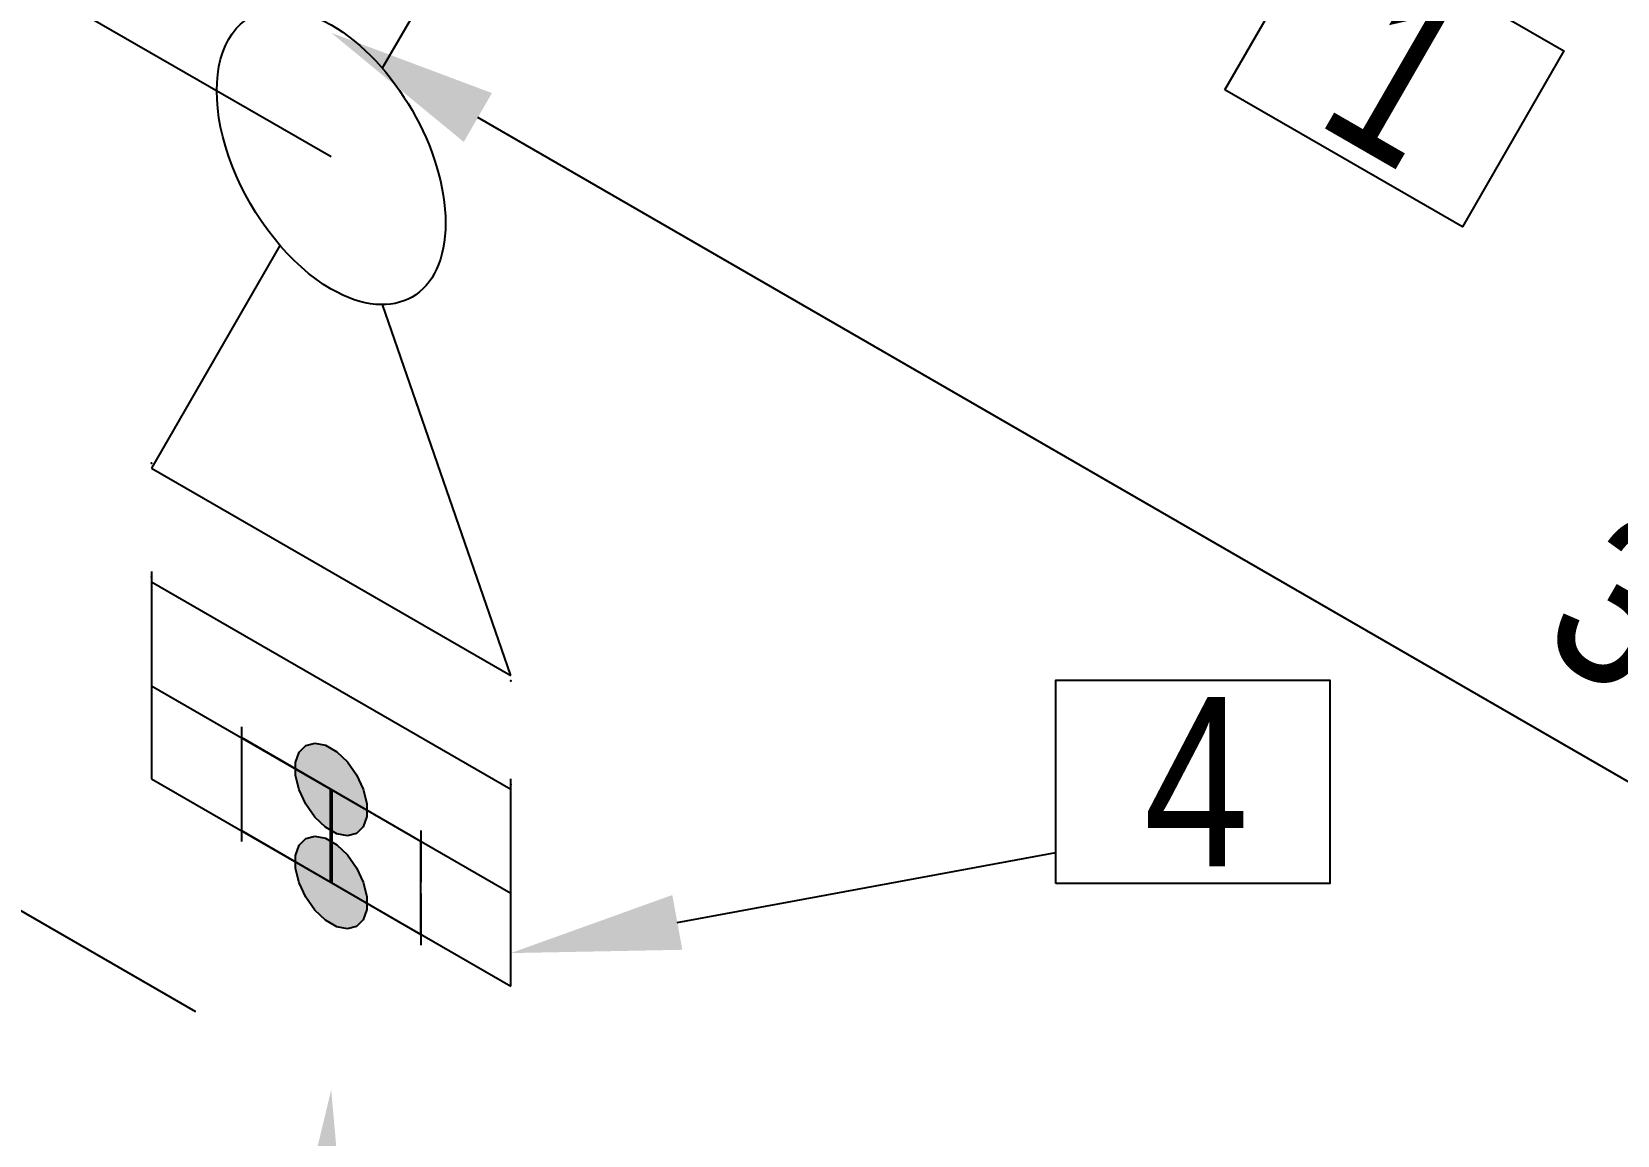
# Model space of a CAD drawing. Header units: millimetres. Extents: x 0 to 594, y 0 to 420.
# Drawn here: x 258.54 to 281.95, y 204.28 to 220.57 of the extents above; entities that cross this region are included whole.
import ezdxf
from ezdxf import colors
from ezdxf.entities.mleader import LeaderData, LeaderLine
from ezdxf.enums import TextEntityAlignment as Align
from ezdxf.math import Vec2, Vec3

# ---------------------------------------------------------------- set-up
doc = ezdxf.new("R2010")
doc.units = ezdxf.units.MM
doc.header["$LTSCALE"] = 0.25
for name, color, linetype in [('기호 작은 보어', 4, 'Continuous'), ('밸브', 4, 'Continuous'), ('용접', 1, 'Continuous'), ('주석', 7, 'Continuous'), ('치수', 1, 'Continuous')]:
    doc.layers.add(name, color=color, linetype=linetype)
doc.layers.add('파이프 작은 보어', color=30, linetype='Continuous', lineweight=50)
doc.styles.add('AdskIsoAnnotation', font='arial.ttf', dxfattribs={"width": 0.8, "height": 1})
doc.styles.add('AdskIsoMetric', font='arial.ttf', dxfattribs={"width": 0.8, "height": 2.5})
doc.styles.add('AdskIsoMetric-30', font='arial.ttf', dxfattribs={"width": 0.8, "height": 2.5})
doc.styles.add('AdskIsoMetric30', font='arial.ttf', dxfattribs={"width": 0.8, "oblique": 30, "height": 2.5})
doc.styles.get("Standard").update_dxf_attribs({"font": 'arial.ttf'})
doc.dimstyles.new('AdskIsoMetric', dxfattribs={"dimtxt": 2.5, "dimasz": 2.5, "dimexe": 1, "dimexo": 2, "dimgap": 0.8, "dimtad": 1, "dimdec": 0, "dimrnd": 1, "dimzin": 0, "dimdsep": 46, "dimtxsty": 'AdskIsoMetric', "dimcen": 0, "dimclrt": 7, "dimadec": 0, "dimazin": 0, "dimtfac": 1, "dimtdec": 0, "dimtmove": 1, "dimatfit": 3, "dimfxl": 0, "dimfrac": 2, "dimtolj": 1, "dimtzin": 0, "dimarcsym": 0})

# ---------------------------------------------------------------- blocks, each defined once
blk = doc.blocks.new('나사 캡-2-IsoLeft')
at = {"color": 0, "linetype": 'ByBlock', "lineweight": -2, "extrusion": (0, -0.816497, -0.57735)}
for p, q in [((0.2652, 0.051), (-0.0884, -0.1531)), ((0.4419, -0.051), (0.2652, 0.051)), ((-0.0884, -0.1531), (0.0884, -0.2552))]:
    blk.add_line(p, q, dxfattribs=at)
blk = doc.blocks.new('플랜지-2-IsoLeft')
at = {"color": 0, "linetype": 'ByBlock', "lineweight": -2}
blk.add_wipeout([(0.221, 0.0765), (0.1326, 0.1276), (-0.221, -0.0765), (-0.1326, -0.1276)], dxfattribs=at)
at = {"color": 0, "linetype": 'ByBlock', "lineweight": -2, "extrusion": (0, -0.816497, -0.57735)}
for p, q in [((0.1326, 0.1276), (-0.221, -0.0765)), ((0.221, 0.0765), (0.1326, 0.1276)), ((-0.1326, -0.1276), (0.221, 0.0765)), ((-0.221, -0.0765), (-0.1326, -0.1276))]:
    blk.add_line(p, q, dxfattribs=at)
at = {"color": 0, "linetype": 'ByBlock', "lineweight": -2}
blk.add_wipeout([(0.221, 0.0765), (0.1326, 0.1276), (-0.221, -0.0765), (-0.1326, -0.1276)], dxfattribs=at)
at = {"color": 0, "linetype": 'ByBlock', "lineweight": -2, "extrusion": (0, -0.816497, -0.57735)}
for p, q in [((0.1326, 0.1276), (-0.221, -0.0765)), ((0.221, 0.0765), (0.1326, 0.1276)), ((-0.1326, -0.1276), (0.221, 0.0765)), ((-0.221, -0.0765), (-0.1326, -0.1276))]:
    blk.add_line(p, q, dxfattribs=at)
blk = doc.blocks.new('볼 밸브-2-IsoLeft')
at = {"color": 0, "linetype": 'ByBlock', "lineweight": -2, "extrusion": (0, -0.816497, -0.57735)}
for p, q in [((-0.1768, 0.3062), (-0.5303, 0.1021)), ((-0.0501, 0.0872), (-0.1768, 0.3062)), ((-0.5303, 0.1021), (-0.151, 0.029)), ((0.151, -0.029), (0.5303, -0.1021)), ((0.1125, -0.065), (0.1125, -0.065)), ((0.1768, -0.3062), (0.0504, -0.0872)), ((0.5303, -0.1021), (0.1768, -0.3062))]:
    blk.add_line(p, q, dxfattribs=at)
at = {"linetype": 'ByBlock', "extrusion": (0, 0, -1)}
for start_param, end_param in [(0.785398, 3.926991), (3.926991, 7.068583)]:
    blk.add_ellipse((0, 0), major_axis=(-0.1592, 0), ratio=0.57735, start_param=start_param, end_param=end_param, dxfattribs=at)
blk = doc.blocks.new('Operator_Lever-2-IsoLeft')
at = {"color": 0, "linetype": 'ByBlock', "lineweight": -2, "extrusion": (0, -0.816497, -0.57735)}
for p, q in [((0, 0), (0.4419, 0.2552)), ((0.4419, 0.2552), (0.6187, 0.1531))]:
    blk.add_line(p, q, dxfattribs=at)
blk = doc.blocks.new('개스킷-2-IsoLeft')
at = {"color": 0, "linetype": 'ByBlock', "lineweight": -2, "extrusion": (0, 0, -1)}
for p in [(0.1326, 0.1276), (0.221, 0.0765), (-0.2297, -0.0715), (-0.1326, -0.1276)]:
    blk.add_point(p, dxfattribs=at)
blk = doc.blocks.new('*D90')
at = {"layer": 'Defpoints', "color": 0}
for p in [(262.962, 235.555), (249.971, 212.452), (262.962, 204.952)]:
    blk.add_point(p, dxfattribs=at)
at = {"layer": '치수', "color": 0, "lineweight": -2}
for p, q in [((260.962, 236.71), (248.971, 243.632)), ((249.971, 240.555), (249.971, 214.952)), ((260.962, 206.107), (248.971, 213.03))]:
    blk.add_line(p, q, dxfattribs=at)
at = {"layer": '치수', "color": 0}
for points in [[(249.555, 240.555), (250.388, 240.555), (249.971, 243.055)], [(249.555, 214.952), (250.388, 214.952), (249.971, 212.452)]]:
    blk.add_solid(points, dxfattribs=at)
at = {"layer": '치수', "color": 7, "insert": (247.705, 229.062), "char_height": 2.5, "attachment_point": 5, "rotation": 90, "style": 'AdskIsoMetric30'}
blk.add_mtext('\\A1;390', dxfattribs=at)
blk = doc.blocks.new('*D91')
at = {"layer": 'Defpoints', "color": 0}
for p in [(262.962, 235.555), (262.962, 220.555), (303.795, 211.98)]:
    blk.add_point(p, dxfattribs=at)
at = {"layer": '치수', "color": 0, "lineweight": -2}
blk.add_line((301.63, 198.23), (265.127, 219.305), dxfattribs=at)
at = {"layer": '치수', "color": 0}
for points in [[(265.335, 219.666), (264.919, 218.944), (262.962, 220.555)], [(301.838, 198.591), (301.422, 197.869), (303.795, 196.98)]]:
    blk.add_solid(points, dxfattribs=at)
at = {"layer": '치수', "color": 7, "insert": (283.378, 211.384), "char_height": 2.5, "attachment_point": 5, "rotation": 330, "style": 'AdskIsoMetric-30'}
blk.add_mtext('\\A1;301', dxfattribs=at)
blk = doc.blocks.new('SocketWeld-2-IsoLeft')
blk.add_hatch(color=256).paths.add_polyline_path([(0.0405, 0.017), (0.0406, 0.0168), (0.0407, 0.0166), (0.0409, 0.0165), (0.041, 0.0163), (0.0412, 0.0161), (0.0413, 0.016), (0.0415, 0.0158), (0.0416, 0.0157), (0.0418, 0.0155), (0.0419, 0.0153), (0.042, 0.0152), (0.0422, 0.015), (0.0423, 0.0148), (0.0425, 0.0147), (0.0426, 0.0145), (0.0428, 0.0143), (0.0429, 0.0142), (0.0431, 0.014), (0.0432, 0.0138), (0.0433, 0.0137), (0.0435, 0.0135), (0.0436, 0.0134), (0.0438, 0.0132), (0.0439, 0.013), (0.0441, 0.0129), (0.0442, 0.0127), (0.0444, 0.0125), (0.0445, 0.0124), (0.0447, 0.0122), (0.0448, 0.012), (0.0449, 0.0119), (0.0451, 0.0117), (0.0452, 0.0115), (0.0454, 0.0114), (0.0455, 0.0112), (0.0457, 0.0111), (0.0458, 0.0109), (0.046, 0.0107), (0.0461, 0.0106), (0.0462, 0.0104), (0.0464, 0.0102), (0.0465, 0.0101), (0.0467, 0.0099), (0.0468, 0.0097), (0.047, 0.0096), (0.0471, 0.0094), (0.0473, 0.0092), (0.0474, 0.0091), (0.0476, 0.0089), (0.0476, 0.0089), (0.0476, 0.0087), (0.0477, 0.0086), (0.0477, 0.0084), (0.0478, 0.0082), (0.0478, 0.008), (0.0479, 0.0078), (0.0479, 0.0076), (0.048, 0.0075), (0.048, 0.0073), (0.0481, 0.0071), (0.0481, 0.0069), (0.0482, 0.0067), (0.0482, 0.0066), (0.0483, 0.0064), (0.0483, 0.0062), (0.0484, 0.006), (0.0484, 0.0058), (0.0485, 0.0056), (0.0485, 0.0055), (0.0486, 0.0053), (0.0486, 0.0051), (0.0487, 0.0049), (0.0487, 0.0047), (0.0488, 0.0046), (0.0488, 0.0044), (0.0489, 0.0042), (0.0489, 0.004), (0.049, 0.0038), (0.049, 0.0036), (0.0491, 0.0035), (0.0491, 0.0033), (0.0492, 0.0031), (0.0492, 0.0029), (0.0493, 0.0027), (0.0493, 0.0025), (0.0494, 0.0024), (0.0494, 0.0022), (0.0495, 0.002), (0.0495, 0.0018), (0.0496, 0.0016), (0.0496, 0.0015), (0.0497, 0.0013), (0.0497, 0.0011), (0.0498, 0.0009), (0.0498, 0.0007), (0.0499, 0.0005), (0.0499, 0.0004), (0.05, 0.0002), (0.05, 0), (0.05, 0), (0.05, -0.0002), (0.0499, -0.0004), (0.0499, -0.0005), (0.0498, -0.0007), (0.0498, -0.0009), (0.0497, -0.0011), (0.0497, -0.0013), (0.0496, -0.0015), (0.0496, -0.0016), (0.0495, -0.0018), (0.0495, -0.002), (0.0494, -0.0022), (0.0494, -0.0024), (0.0493, -0.0025), (0.0493, -0.0027), (0.0492, -0.0029), (0.0492, -0.0031), (0.0491, -0.0033), (0.0491, -0.0035), (0.049, -0.0036), (0.049, -0.0038), (0.0489, -0.004), (0.0489, -0.0042), (0.0488, -0.0044), (0.0488, -0.0046), (0.0487, -0.0047), (0.0487, -0.0049), (0.0486, -0.0051), (0.0486, -0.0053), (0.0485, -0.0055), (0.0485, -0.0056), (0.0484, -0.0058), (0.0484, -0.006), (0.0483, -0.0062), (0.0483, -0.0064), (0.0482, -0.0066), (0.0482, -0.0067), (0.0481, -0.0069), (0.0481, -0.0071), (0.048, -0.0073), (0.048, -0.0075), (0.0479, -0.0076), (0.0479, -0.0078), (0.0478, -0.008), (0.0478, -0.0082), (0.0477, -0.0084), (0.0477, -0.0086), (0.0476, -0.0087), (0.0476, -0.0089), (0.0476, -0.0089), (0.0474, -0.0091), (0.0473, -0.0092), (0.0471, -0.0094), (0.047, -0.0096), (0.0468, -0.0097), (0.0467, -0.0099), (0.0465, -0.0101), (0.0464, -0.0102), (0.0462, -0.0104), (0.0461, -0.0106), (0.046, -0.0107), (0.0458, -0.0109), (0.0457, -0.0111), (0.0455, -0.0112), (0.0454, -0.0114), (0.0452, -0.0115), (0.0451, -0.0117), (0.0449, -0.0119), (0.0448, -0.012), (0.0447, -0.0122), (0.0445, -0.0124), (0.0444, -0.0125), (0.0442, -0.0127), (0.0441, -0.0129), (0.0439, -0.013), (0.0438, -0.0132), (0.0436, -0.0134), (0.0435, -0.0135), (0.0433, -0.0137), (0.0432, -0.0138), (0.0431, -0.014), (0.0429, -0.0142), (0.0428, -0.0143), (0.0426, -0.0145), (0.0425, -0.0147), (0.0423, -0.0148), (0.0422, -0.015), (0.042, -0.0152), (0.0419, -0.0153), (0.0418, -0.0155), (0.0416, -0.0157), (0.0415, -0.0158), (0.0413, -0.016), (0.0412, -0.0161), (0.041, -0.0163), (0.0409, -0.0165), (0.0407, -0.0166), (0.0406, -0.0168), (0.0405, -0.017), (0.0405, -0.017), (0.0402, -0.0171), (0.04, -0.0172), (0.0398, -0.0174), (0.0395, -0.0175), (0.0393, -0.0176), (0.0391, -0.0177), (0.0389, -0.0179), (0.0386, -0.018), (0.0384, -0.0181), (0.0382, -0.0183), (0.038, -0.0184), (0.0377, -0.0185), (0.0375, -0.0187), (0.0373, -0.0188), (0.0371, -0.0189), (0.0368, -0.0191), (0.0366, -0.0192), (0.0364, -0.0193), (0.0362, -0.0194), (0.0359, -0.0196), (0.0357, -0.0197), (0.0355, -0.0198), (0.0353, -0.02), (0.035, -0.0201), (0.0348, -0.0202), (0.0346, -0.0204), (0.0344, -0.0205), (0.0341, -0.0206), (0.0339, -0.0207), (0.0337, -0.0209), (0.0335, -0.021), (0.0332, -0.0211), (0.033, -0.0213), (0.0328, -0.0214), (0.0325, -0.0215), (0.0323, -0.0217), (0.0321, -0.0218), (0.0319, -0.0219), (0.0316, -0.0221), (0.0314, -0.0222), (0.0312, -0.0223), (0.031, -0.0224), (0.0307, -0.0226), (0.0305, -0.0227), (0.0303, -0.0228), (0.0301, -0.023), (0.0298, -0.0231), (0.0296, -0.0232), (0.0294, -0.0234), (0.0294, -0.0234), (0.0291, -0.0234), (0.0288, -0.0235), (0.0285, -0.0236), (0.0283, -0.0237), (0.028, -0.0238), (0.0277, -0.0239), (0.0274, -0.0239), (0.0271, -0.024), (0.0268, -0.0241), (0.0265, -0.0242), (0.0263, -0.0243), (0.026, -0.0244), (0.0257, -0.0244), (0.0254, -0.0245), (0.0251, -0.0246), (0.0248, -0.0247), (0.0246, -0.0248), (0.0243, -0.0249), (0.024, -0.0249), (0.0237, -0.025), (0.0234, -0.0251), (0.0231, -0.0252), (0.0228, -0.0253), (0.0226, -0.0254), (0.0223, -0.0254), (0.022, -0.0255), (0.0217, -0.0256), (0.0214, -0.0257), (0.0211, -0.0258), (0.0209, -0.0259), (0.0206, -0.0259), (0.0203, -0.026), (0.02, -0.0261), (0.0197, -0.0262), (0.0194, -0.0263), (0.0191, -0.0264), (0.0189, -0.0265), (0.0186, -0.0265), (0.0183, -0.0266), (0.018, -0.0267), (0.0177, -0.0268), (0.0174, -0.0269), (0.0172, -0.027), (0.0169, -0.027), (0.0166, -0.0271), (0.0163, -0.0272), (0.016, -0.0273), (0.0157, -0.0274), (0.0155, -0.0275), (0.0155, -0.0275), (0.0151, -0.0275), (0.0148, -0.0275), (0.0145, -0.0275), (0.0142, -0.0276), (0.0139, -0.0276), (0.0136, -0.0276), (0.0132, -0.0277), (0.0129, -0.0277), (0.0126, -0.0277), (0.0123, -0.0277), (0.012, -0.0278), (0.0117, -0.0278), (0.0114, -0.0278), (0.011, -0.0279), (0.0107, -0.0279), (0.0104, -0.0279), (0.0101, -0.0279), (0.0098, -0.028), (0.0095, -0.028), (0.0091, -0.028), (0.0088, -0.0281), (0.0085, -0.0281), (0.0082, -0.0281), (0.0079, -0.0281), (0.0076, -0.0282), (0.0073, -0.0282), (0.0069, -0.0282), (0.0066, -0.0283), (0.0063, -0.0283), (0.006, -0.0283), (0.0057, -0.0283), (0.0054, -0.0284), (0.005, -0.0284), (0.0047, -0.0284), (0.0044, -0.0285), (0.0041, -0.0285), (0.0038, -0.0285), (0.0035, -0.0286), (0.0032, -0.0286), (0.0028, -0.0286), (0.0025, -0.0286), (0.0022, -0.0287), (0.0019, -0.0287), (0.0016, -0.0287), (0.0013, -0.0288), (0.0009, -0.0288), (0.0006, -0.0288), (0.0003, -0.0288), (0, -0.0289), (0, -0.0289), (-0.0003, -0.0288), (-0.0006, -0.0288), (-0.0009, -0.0288), (-0.0013, -0.0288), (-0.0016, -0.0287), (-0.0019, -0.0287), (-0.0022, -0.0287), (-0.0025, -0.0286), (-0.0028, -0.0286), (-0.0032, -0.0286), (-0.0035, -0.0286), (-0.0038, -0.0285), (-0.0041, -0.0285), (-0.0044, -0.0285), (-0.0047, -0.0284), (-0.005, -0.0284), (-0.0054, -0.0284), (-0.0057, -0.0283), (-0.006, -0.0283), (-0.0063, -0.0283), (-0.0066, -0.0283), (-0.0069, -0.0282), (-0.0073, -0.0282), (-0.0076, -0.0282), (-0.0079, -0.0281), (-0.0082, -0.0281), (-0.0085, -0.0281), (-0.0088, -0.0281), (-0.0091, -0.028), (-0.0095, -0.028), (-0.0098, -0.028), (-0.0101, -0.0279), (-0.0104, -0.0279), (-0.0107, -0.0279), (-0.011, -0.0279), (-0.0114, -0.0278), (-0.0117, -0.0278), (-0.012, -0.0278), (-0.0123, -0.0277), (-0.0126, -0.0277), (-0.0129, -0.0277), (-0.0132, -0.0277), (-0.0136, -0.0276), (-0.0139, -0.0276), (-0.0142, -0.0276), (-0.0145, -0.0275), (-0.0148, -0.0275), (-0.0151, -0.0275), (-0.0155, -0.0275), (-0.0155, -0.0275), (-0.0157, -0.0274), (-0.016, -0.0273), (-0.0163, -0.0272), (-0.0166, -0.0271), (-0.0169, -0.027), (-0.0172, -0.027), (-0.0174, -0.0269), (-0.0177, -0.0268), (-0.018, -0.0267), (-0.0183, -0.0266), (-0.0186, -0.0265), (-0.0189, -0.0265), (-0.0191, -0.0264), (-0.0194, -0.0263), (-0.0197, -0.0262), (-0.02, -0.0261), (-0.0203, -0.026), (-0.0206, -0.0259), (-0.0209, -0.0259), (-0.0211, -0.0258), (-0.0214, -0.0257), (-0.0217, -0.0256), (-0.022, -0.0255), (-0.0223, -0.0254), (-0.0226, -0.0254), (-0.0228, -0.0253), (-0.0231, -0.0252), (-0.0234, -0.0251), (-0.0237, -0.025), (-0.024, -0.0249), (-0.0243, -0.0249), (-0.0246, -0.0248), (-0.0248, -0.0247), (-0.0251, -0.0246), (-0.0254, -0.0245), (-0.0257, -0.0244), (-0.026, -0.0244), (-0.0263, -0.0243), (-0.0265, -0.0242), (-0.0268, -0.0241), (-0.0271, -0.024), (-0.0274, -0.0239), (-0.0277, -0.0239), (-0.028, -0.0238), (-0.0283, -0.0237), (-0.0285, -0.0236), (-0.0288, -0.0235), (-0.0291, -0.0234), (-0.0294, -0.0234), (-0.0294, -0.0234), (-0.0296, -0.0232), (-0.0298, -0.0231), (-0.0301, -0.023), (-0.0303, -0.0228), (-0.0305, -0.0227), (-0.0307, -0.0226), (-0.031, -0.0224), (-0.0312, -0.0223), (-0.0314, -0.0222), (-0.0316, -0.0221), (-0.0319, -0.0219), (-0.0321, -0.0218), (-0.0323, -0.0217), (-0.0325, -0.0215), (-0.0328, -0.0214), (-0.033, -0.0213), (-0.0332, -0.0211), (-0.0335, -0.021), (-0.0337, -0.0209), (-0.0339, -0.0207), (-0.0341, -0.0206), (-0.0344, -0.0205), (-0.0346, -0.0204), (-0.0348, -0.0202), (-0.035, -0.0201), (-0.0353, -0.02), (-0.0355, -0.0198), (-0.0357, -0.0197), (-0.0359, -0.0196), (-0.0362, -0.0194), (-0.0364, -0.0193), (-0.0366, -0.0192), (-0.0368, -0.0191), (-0.0371, -0.0189), (-0.0373, -0.0188), (-0.0375, -0.0187), (-0.0377, -0.0185), (-0.038, -0.0184), (-0.0382, -0.0183), (-0.0384, -0.0181), (-0.0386, -0.018), (-0.0389, -0.0179), (-0.0391, -0.0177), (-0.0393, -0.0176), (-0.0395, -0.0175), (-0.0398, -0.0174), (-0.04, -0.0172), (-0.0402, -0.0171), (-0.0405, -0.017), (-0.0405, -0.017), (-0.0406, -0.0168), (-0.0407, -0.0166), (-0.0409, -0.0165), (-0.041, -0.0163), (-0.0412, -0.0161), (-0.0413, -0.016), (-0.0415, -0.0158), (-0.0416, -0.0157), (-0.0418, -0.0155), (-0.0419, -0.0153), (-0.042, -0.0152), (-0.0422, -0.015), (-0.0423, -0.0148), (-0.0425, -0.0147), (-0.0426, -0.0145), (-0.0428, -0.0143), (-0.0429, -0.0142), (-0.0431, -0.014), (-0.0432, -0.0138), (-0.0433, -0.0137), (-0.0435, -0.0135), (-0.0436, -0.0134), (-0.0438, -0.0132), (-0.0439, -0.013), (-0.0441, -0.0129), (-0.0442, -0.0127), (-0.0444, -0.0125), (-0.0445, -0.0124), (-0.0447, -0.0122), (-0.0448, -0.012), (-0.0449, -0.0119), (-0.0451, -0.0117), (-0.0452, -0.0115), (-0.0454, -0.0114), (-0.0455, -0.0112), (-0.0457, -0.0111), (-0.0458, -0.0109), (-0.046, -0.0107), (-0.0461, -0.0106), (-0.0462, -0.0104), (-0.0464, -0.0102), (-0.0465, -0.0101), (-0.0467, -0.0099), (-0.0468, -0.0097), (-0.047, -0.0096), (-0.0471, -0.0094), (-0.0473, -0.0092), (-0.0474, -0.0091), (-0.0476, -0.0089), (-0.0476, -0.0089), (-0.0476, -0.0087), (-0.0477, -0.0086), (-0.0477, -0.0084), (-0.0478, -0.0082), (-0.0478, -0.008), (-0.0479, -0.0078), (-0.0479, -0.0076), (-0.048, -0.0075), (-0.048, -0.0073), (-0.0481, -0.0071), (-0.0481, -0.0069), (-0.0482, -0.0067), (-0.0482, -0.0066), (-0.0483, -0.0064), (-0.0483, -0.0062), (-0.0484, -0.006), (-0.0484, -0.0058), (-0.0485, -0.0056), (-0.0485, -0.0055), (-0.0486, -0.0053), (-0.0486, -0.0051), (-0.0487, -0.0049), (-0.0487, -0.0047), (-0.0488, -0.0046), (-0.0488, -0.0044), (-0.0489, -0.0042), (-0.0489, -0.004), (-0.049, -0.0038), (-0.049, -0.0036), (-0.0491, -0.0035), (-0.0491, -0.0033), (-0.0492, -0.0031), (-0.0492, -0.0029), (-0.0493, -0.0027), (-0.0493, -0.0025), (-0.0494, -0.0024), (-0.0494, -0.0022), (-0.0495, -0.002), (-0.0495, -0.0018), (-0.0496, -0.0016), (-0.0496, -0.0015), (-0.0497, -0.0013), (-0.0497, -0.0011), (-0.0498, -0.0009), (-0.0498, -0.0007), (-0.0499, -0.0005), (-0.0499, -0.0004), (-0.05, -0.0002), (-0.05, 0), (-0.05, 0), (-0.05, 0.0002), (-0.0499, 0.0004), (-0.0499, 0.0005), (-0.0498, 0.0007), (-0.0498, 0.0009), (-0.0497, 0.0011), (-0.0497, 0.0013), (-0.0496, 0.0015), (-0.0496, 0.0016), (-0.0495, 0.0018), (-0.0495, 0.002), (-0.0494, 0.0022), (-0.0494, 0.0024), (-0.0493, 0.0025), (-0.0493, 0.0027), (-0.0492, 0.0029), (-0.0492, 0.0031), (-0.0491, 0.0033), (-0.0491, 0.0035), (-0.049, 0.0036), (-0.049, 0.0038), (-0.0489, 0.004), (-0.0489, 0.0042), (-0.0488, 0.0044), (-0.0488, 0.0046), (-0.0487, 0.0047), (-0.0487, 0.0049), (-0.0486, 0.0051), (-0.0486, 0.0053), (-0.0485, 0.0055), (-0.0485, 0.0056), (-0.0484, 0.0058), (-0.0484, 0.006), (-0.0483, 0.0062), (-0.0483, 0.0064), (-0.0482, 0.0066), (-0.0482, 0.0067), (-0.0481, 0.0069), (-0.0481, 0.0071), (-0.048, 0.0073), (-0.048, 0.0075), (-0.0479, 0.0076), (-0.0479, 0.0078), (-0.0478, 0.008), (-0.0478, 0.0082), (-0.0477, 0.0084), (-0.0477, 0.0086), (-0.0476, 0.0087), (-0.0476, 0.0089), (-0.0476, 0.0089), (-0.0474, 0.0091), (-0.0473, 0.0092), (-0.0471, 0.0094), (-0.047, 0.0096), (-0.0468, 0.0097), (-0.0467, 0.0099), (-0.0465, 0.0101), (-0.0464, 0.0102), (-0.0462, 0.0104), (-0.0461, 0.0106), (-0.046, 0.0107), (-0.0458, 0.0109), (-0.0457, 0.0111), (-0.0455, 0.0112), (-0.0454, 0.0114), (-0.0452, 0.0115), (-0.0451, 0.0117), (-0.0449, 0.0119), (-0.0448, 0.012), (-0.0447, 0.0122), (-0.0445, 0.0124), (-0.0444, 0.0125), (-0.0442, 0.0127), (-0.0441, 0.0129), (-0.0439, 0.013), (-0.0438, 0.0132), (-0.0436, 0.0134), (-0.0435, 0.0135), (-0.0433, 0.0137), (-0.0432, 0.0138), (-0.0431, 0.014), (-0.0429, 0.0142), (-0.0428, 0.0143), (-0.0426, 0.0145), (-0.0425, 0.0147), (-0.0423, 0.0148), (-0.0422, 0.015), (-0.042, 0.0152), (-0.0419, 0.0153), (-0.0418, 0.0155), (-0.0416, 0.0157), (-0.0415, 0.0158), (-0.0413, 0.016), (-0.0412, 0.0161), (-0.041, 0.0163), (-0.0409, 0.0165), (-0.0407, 0.0166), (-0.0406, 0.0168), (-0.0405, 0.017), (-0.0405, 0.017), (-0.0402, 0.0171), (-0.04, 0.0172), (-0.0398, 0.0174), (-0.0395, 0.0175), (-0.0393, 0.0176), (-0.0391, 0.0177), (-0.0389, 0.0179), (-0.0386, 0.018), (-0.0384, 0.0181), (-0.0382, 0.0183), (-0.038, 0.0184), (-0.0377, 0.0185), (-0.0375, 0.0187), (-0.0373, 0.0188), (-0.0371, 0.0189), (-0.0368, 0.0191), (-0.0366, 0.0192), (-0.0364, 0.0193), (-0.0362, 0.0194), (-0.0359, 0.0196), (-0.0357, 0.0197), (-0.0355, 0.0198), (-0.0353, 0.02), (-0.035, 0.0201), (-0.0348, 0.0202), (-0.0346, 0.0204), (-0.0344, 0.0205), (-0.0341, 0.0206), (-0.0339, 0.0207), (-0.0337, 0.0209), (-0.0335, 0.021), (-0.0332, 0.0211), (-0.033, 0.0213), (-0.0328, 0.0214), (-0.0325, 0.0215), (-0.0323, 0.0217), (-0.0321, 0.0218), (-0.0319, 0.0219), (-0.0316, 0.0221), (-0.0314, 0.0222), (-0.0312, 0.0223), (-0.031, 0.0224), (-0.0307, 0.0226), (-0.0305, 0.0227), (-0.0303, 0.0228), (-0.0301, 0.023), (-0.0298, 0.0231), (-0.0296, 0.0232), (-0.0294, 0.0234), (-0.0294, 0.0234), (-0.0291, 0.0234), (-0.0288, 0.0235), (-0.0285, 0.0236), (-0.0283, 0.0237), (-0.028, 0.0238), (-0.0277, 0.0239), (-0.0274, 0.0239), (-0.0271, 0.024), (-0.0268, 0.0241), (-0.0265, 0.0242), (-0.0263, 0.0243), (-0.026, 0.0244), (-0.0257, 0.0244), (-0.0254, 0.0245), (-0.0251, 0.0246), (-0.0248, 0.0247), (-0.0246, 0.0248), (-0.0243, 0.0249), (-0.024, 0.0249), (-0.0237, 0.025), (-0.0234, 0.0251), (-0.0231, 0.0252), (-0.0228, 0.0253), (-0.0226, 0.0254), (-0.0223, 0.0254), (-0.022, 0.0255), (-0.0217, 0.0256), (-0.0214, 0.0257), (-0.0211, 0.0258), (-0.0209, 0.0259), (-0.0206, 0.0259), (-0.0203, 0.026), (-0.02, 0.0261), (-0.0197, 0.0262), (-0.0194, 0.0263), (-0.0191, 0.0264), (-0.0189, 0.0265), (-0.0186, 0.0265), (-0.0183, 0.0266), (-0.018, 0.0267), (-0.0177, 0.0268), (-0.0174, 0.0269), (-0.0172, 0.027), (-0.0169, 0.027), (-0.0166, 0.0271), (-0.0163, 0.0272), (-0.016, 0.0273), (-0.0157, 0.0274), (-0.0155, 0.0275), (-0.0155, 0.0275), (-0.0151, 0.0275), (-0.0148, 0.0275), (-0.0145, 0.0275), (-0.0142, 0.0276), (-0.0139, 0.0276), (-0.0136, 0.0276), (-0.0132, 0.0277), (-0.0129, 0.0277), (-0.0126, 0.0277), (-0.0123, 0.0277), (-0.012, 0.0278), (-0.0117, 0.0278), (-0.0114, 0.0278), (-0.011, 0.0279), (-0.0107, 0.0279), (-0.0104, 0.0279), (-0.0101, 0.0279), (-0.0098, 0.028), (-0.0095, 0.028), (-0.0091, 0.028), (-0.0088, 0.0281), (-0.0085, 0.0281), (-0.0082, 0.0281), (-0.0079, 0.0281), (-0.0076, 0.0282), (-0.0073, 0.0282), (-0.0069, 0.0282), (-0.0066, 0.0283), (-0.0063, 0.0283), (-0.006, 0.0283), (-0.0057, 0.0283), (-0.0054, 0.0284), (-0.005, 0.0284), (-0.0047, 0.0284), (-0.0044, 0.0285), (-0.0041, 0.0285), (-0.0038, 0.0285), (-0.0035, 0.0286), (-0.0032, 0.0286), (-0.0028, 0.0286), (-0.0025, 0.0286), (-0.0022, 0.0287), (-0.0019, 0.0287), (-0.0016, 0.0287), (-0.0013, 0.0288), (-0.0009, 0.0288), (-0.0006, 0.0288), (-0.0003, 0.0288), (0, 0.0289), (0, 0.0289), (0.0003, 0.0288), (0.0006, 0.0288), (0.0009, 0.0288), (0.0013, 0.0288), (0.0016, 0.0287), (0.0019, 0.0287), (0.0022, 0.0287), (0.0025, 0.0286), (0.0028, 0.0286), (0.0032, 0.0286), (0.0035, 0.0286), (0.0038, 0.0285), (0.0041, 0.0285), (0.0044, 0.0285), (0.0047, 0.0284), (0.005, 0.0284), (0.0054, 0.0284), (0.0057, 0.0283), (0.006, 0.0283), (0.0063, 0.0283), (0.0066, 0.0283), (0.0069, 0.0282), (0.0073, 0.0282), (0.0076, 0.0282), (0.0079, 0.0281), (0.0082, 0.0281), (0.0085, 0.0281), (0.0088, 0.0281), (0.0091, 0.028), (0.0095, 0.028), (0.0098, 0.028), (0.0101, 0.0279), (0.0104, 0.0279), (0.0107, 0.0279), (0.011, 0.0279), (0.0114, 0.0278), (0.0117, 0.0278), (0.012, 0.0278), (0.0123, 0.0277), (0.0126, 0.0277), (0.0129, 0.0277), (0.0132, 0.0277), (0.0136, 0.0276), (0.0139, 0.0276), (0.0142, 0.0276), (0.0145, 0.0275), (0.0148, 0.0275), (0.0151, 0.0275), (0.0155, 0.0275), (0.0155, 0.0275), (0.0157, 0.0274), (0.016, 0.0273), (0.0163, 0.0272), (0.0166, 0.0271), (0.0169, 0.027), (0.0172, 0.027), (0.0174, 0.0269), (0.0177, 0.0268), (0.018, 0.0267), (0.0183, 0.0266), (0.0186, 0.0265), (0.0189, 0.0265), (0.0191, 0.0264), (0.0194, 0.0263), (0.0197, 0.0262), (0.02, 0.0261), (0.0203, 0.026), (0.0206, 0.0259), (0.0209, 0.0259), (0.0211, 0.0258), (0.0214, 0.0257), (0.0217, 0.0256), (0.022, 0.0255), (0.0223, 0.0254), (0.0226, 0.0254), (0.0228, 0.0253), (0.0231, 0.0252), (0.0234, 0.0251), (0.0237, 0.025), (0.024, 0.0249), (0.0243, 0.0249), (0.0246, 0.0248), (0.0248, 0.0247), (0.0251, 0.0246), (0.0254, 0.0245), (0.0257, 0.0244), (0.026, 0.0244), (0.0263, 0.0243), (0.0265, 0.0242), (0.0268, 0.0241), (0.0271, 0.024), (0.0274, 0.0239), (0.0277, 0.0239), (0.028, 0.0238), (0.0283, 0.0237), (0.0285, 0.0236), (0.0288, 0.0235), (0.0291, 0.0234), (0.0294, 0.0234), (0.0294, 0.0234), (0.0296, 0.0232), (0.0298, 0.0231), (0.0301, 0.023), (0.0303, 0.0228), (0.0305, 0.0227), (0.0307, 0.0226), (0.031, 0.0224), (0.0312, 0.0223), (0.0314, 0.0222), (0.0316, 0.0221), (0.0319, 0.0219), (0.0321, 0.0218), (0.0323, 0.0217), (0.0325, 0.0215), (0.0328, 0.0214), (0.033, 0.0213), (0.0332, 0.0211), (0.0335, 0.021), (0.0337, 0.0209), (0.0339, 0.0207), (0.0341, 0.0206), (0.0344, 0.0205), (0.0346, 0.0204), (0.0348, 0.0202), (0.035, 0.0201), (0.0353, 0.02), (0.0355, 0.0198), (0.0357, 0.0197), (0.0359, 0.0196), (0.0362, 0.0194), (0.0364, 0.0193), (0.0366, 0.0192), (0.0368, 0.0191), (0.0371, 0.0189), (0.0373, 0.0188), (0.0375, 0.0187), (0.0377, 0.0185), (0.038, 0.0184), (0.0382, 0.0183), (0.0384, 0.0181), (0.0386, 0.018), (0.0389, 0.0179), (0.0391, 0.0177), (0.0393, 0.0176), (0.0395, 0.0175), (0.0398, 0.0174), (0.04, 0.0172), (0.0402, 0.0171)], flags=0)
at = {"color": 0, "linetype": 'ByBlock', "lineweight": -2, "extrusion": (0, -0.816497, -0.57735)}
for p, q in [((0.0884, 0.051), (0, 0.1021)), ((-0.0884, -0.051), (0.0884, 0.051)), ((-0.0476, 0.0089), (-0.0405, 0.017)), ((-0.0405, 0.017), (-0.0294, 0.0234)), ((-0.0294, 0.0234), (-0.0155, 0.0275)), ((-0.0155, 0.0275), (0, 0.0289)), ((0, 0.0289), (0.0155, 0.0275)), ((0.0155, 0.0275), (0.0294, 0.0234)), ((0.0294, 0.0234), (0.0405, 0.017)), ((0.0405, 0.017), (0.0476, 0.0089)), ((-0.1768, 0), (-0.0884, -0.051)), ((-0.05, 0), (-0.0476, 0.0089)), ((-0.0476, -0.0089), (-0.05, 0)), ((0.0476, 0.0089), (0.05, 0)), ((-0.0405, -0.017), (-0.0476, -0.0089)), ((0.0476, -0.0089), (0.0405, -0.017)), ((0.05, 0), (0.0476, -0.0089)), ((-0.0294, -0.0234), (-0.0405, -0.017)), ((-0.0155, -0.0275), (-0.0294, -0.0234)), ((0, -0.0289), (-0.0155, -0.0275)), ((0.0155, -0.0275), (0, -0.0289)), ((0.0294, -0.0234), (0.0155, -0.0275)), ((0.0405, -0.017), (0.0294, -0.0234))]:
    blk.add_line(p, q, dxfattribs=at)
blk = doc.blocks.new('AnnoRect')
at = {"color": 0, "linetype": 'ByBlock', "lineweight": -2}
blk.add_wipeout([(-0.8095, -0.6), (-0.8095, 0.6), (0.8095, 0.6), (0.8095, -0.6)], dxfattribs=at)
blk.add_lwpolyline([(-0.8095, -0.6), (-0.8095, 0.6), (0.8095, 0.6), (0.8095, -0.6)], close=True, dxfattribs=at)
at = {"color": 0, "linetype": 'ByBlock', "lineweight": -2, "style": 'AdskIsoAnnotation', "width": 0.8}
blk.add_attdef('XX', text='', height=1, dxfattribs=at).set_placement((0, 0), align=Align.MIDDLE_CENTER)

msp = doc.modelspace()

# ---------------------------------------------------------------- block references
at = {"layer": '기호 작은 보어', "xscale": 15, "yscale": 15, "zscale": 15, "rotation": 120.0000000000241}
msp.add_blockref('나사 캡-2-IsoLeft', (262.9618, 206.4831), dxfattribs=at)
at = {"layer": '밸브', "xscale": 15, "yscale": 15, "zscale": 15, "rotation": 120}
msp.add_blockref('Operator_Lever-2-IsoLeft', (262.9618, 218.7227), dxfattribs=at)

# ---------------------------------------------------------------- leaders
at = {"layer": '주석'}
ml = msp.add_multileader_mtext('Standard', dxfattribs=at)
ml.set_content('')
ml.set_leader_properties()
ml.build(insert=Vec2(0, 0))
ml.multileader.update_dxf_attribs({"dogleg_length": 3.0619, "arrow_head_size": 2.5})
ctx = ml.context
ctx.base_point, ctx.arrow_head_size, ctx.plane_origin = Vec3(264.7212, 187.1898), 2.5, Vec3(44.6593, 0)
notes = []
notes.append((ctx, [(0, (1, 1, 0), (261.6593, 187.1898), (1, 0), 3.0619, [(0, [(262.9618, 204.9522)], 0, [])])]))
ctx.mtext, ml.multileader.dxf.content_type = None, 0
for ctx, leaders in notes:
    for number, flags, end, landing, length, lines in leaders:
        leader = LeaderData()
        leader.index, (leader.has_last_leader_line, leader.has_dogleg_vector, leader.attachment_direction) = number, flags
        leader.last_leader_point, leader.dogleg_vector, leader.dogleg_length = Vec3(end), Vec3(landing), length
        for number, points, colour, breaks in lines:
            line = LeaderLine()
            line.index, line.vertices, line.color, line.breaks = number, Vec3.list(points), colors.encode_raw_color(colour), breaks
            leader.lines.append(line)
        ctx.leaders.append(leader)

# ---------------------------------------------------------------- next in the draw order: block references
at = {"layer": '밸브', "xscale": 15, "yscale": 15, "zscale": 15, "rotation": 120.0000000000481}
msp.add_blockref('플랜지-2-IsoLeft', (262.9618, 210.1511), dxfattribs=at)

# ---------------------------------------------------------------- next in the draw order: linework, layer by layer
at = {"layer": '파이프 작은 보어'}
msp.add_lwpolyline([(262.9618, 208.0141), (262.9618, 209.3857)], dxfattribs=at)

# ---------------------------------------------------------------- next in the draw order: block references
at = {"layer": '밸브'}
for name, p, xscale, yscale, zscale, rotation in [('볼 밸브-2-IsoLeft', (262.9618, 218.7227), 15.00000000000001, 15.00000000000001, 15.00000000000001, 120.000000000006), ('개스킷-2-IsoLeft', (262.9618, 211.7578), 15, 15, 15, 299.9999999999999)]:
    msp.add_blockref(name, p, dxfattribs=dict(at, xscale=xscale, yscale=yscale, zscale=zscale, rotation=rotation))
at = {"layer": '용접', "xscale": 15, "yscale": 15, "zscale": 15}
for p, rotation in [((262.9618, 208.0141), 299.9999999999202), ((262.9618, 209.3857), 119.999999999884)]:
    msp.add_blockref('SocketWeld-2-IsoLeft', p, dxfattribs=dict(at, rotation=rotation))

# ---------------------------------------------------------------- next in the draw order: dimensions: what is measured, and where the dimension line sits
at = {"layer": '치수'}
for base, p1, p2, angle, text, override, picture, middle in [((249.9714, 212.4522), (262.9618, 235.555), (262.9618, 204.9522), 270, '390', {"dimtad": 0, "dimlfac": 12.755922, "dimtxsty": 'AdskIsoMetric30', "dimse1": 0, "dimse2": 0, "dimsd1": 0, "dimsd2": 0, "dimtmove": 1}, '*D90', (247.7051, 229.062)), ((262.9618, 220.555), (303.7952, 211.9798), (262.9618, 235.555), 150, '301', {"dimtad": 0, "dimlfac": 6.381958, "dimtxsty": 'AdskIsoMetric-30', "dimse1": 1, "dimse2": 1, "dimsd1": 0, "dimsd2": 0, "dimtmove": 1}, '*D91', (283.3785, 211.3843))]:
    dim = msp.add_linear_dim(base=base, p1=p1, p2=p2, angle=angle, text=text, dimstyle='AdskIsoMetric', override=override, dxfattribs=at)
    dim.commit()
    dim.dimension.update_dxf_attribs({"geometry": picture, "text_midpoint": middle, "dimtype": 160})

# ---------------------------------------------------------------- next in the draw order: leaders
at = {"layer": '주석'}
ml = msp.add_multileader_mtext('Standard', dxfattribs=at)
ml.set_content('')
ml.set_leader_properties()
ml.build(insert=Vec2(0, 0))
ml.multileader.update_dxf_attribs({"dogleg_length": 0, "arrow_head_size": 2.5})
ctx = ml.context
ctx.base_point, ctx.arrow_head_size, ctx.plane_origin = Vec3(273.6593, 208.4545), 2.5, Vec3(44.6593, 0)
notes = []
notes.append((ctx, [(0, (1, 1, 0), (273.6593, 208.4545), (-1, 0), 0, [(0, [(265.6134, 206.9718)], 0, [])])]))
ctx.mtext, ml.multileader.dxf.content_type = None, 0
for ctx, leaders in notes:
    for number, flags, end, landing, length, lines in leaders:
        leader = LeaderData()
        leader.index, (leader.has_last_leader_line, leader.has_dogleg_vector, leader.attachment_direction) = number, flags
        leader.last_leader_point, leader.dogleg_vector, leader.dogleg_length = Vec3(end), Vec3(landing), length
        for number, points, colour, breaks in lines:
            line = LeaderLine()
            line.index, line.vertices, line.color, line.breaks = number, Vec3.list(points), colors.encode_raw_color(colour), breaks
            leader.lines.append(line)
        ctx.leaders.append(leader)

# ---------------------------------------------------------------- next in the draw order: block references
ref = msp.add_blockref('AnnoRect', (278.6593, 220), dxfattribs=dict(at, xscale=2.5, yscale=2.5, zscale=2.5, rotation=330.0000000000516))
ref.add_attrib('XX_001', '1', (277.4493, 219.2493), dxfattribs={"layer": '0', "color": 0, "linetype": 'ByBlock', "lineweight": -2, "height": 2.5, "rotation": 330, "style": 'AdskIsoAnnotation', "width": 0.8})
ref = msp.add_blockref('AnnoRect', (275.6831, 209.5), dxfattribs=dict(at, xscale=2.5, yscale=2.5, zscale=2.5))
ref.add_attrib('XX_001', '4', (274.956, 208.25), dxfattribs={"layer": '0', "color": 0, "linetype": 'ByBlock', "lineweight": -2, "height": 2.5, "style": 'AdskIsoAnnotation', "width": 0.8})

doc.saveas('drawing.dxf')
